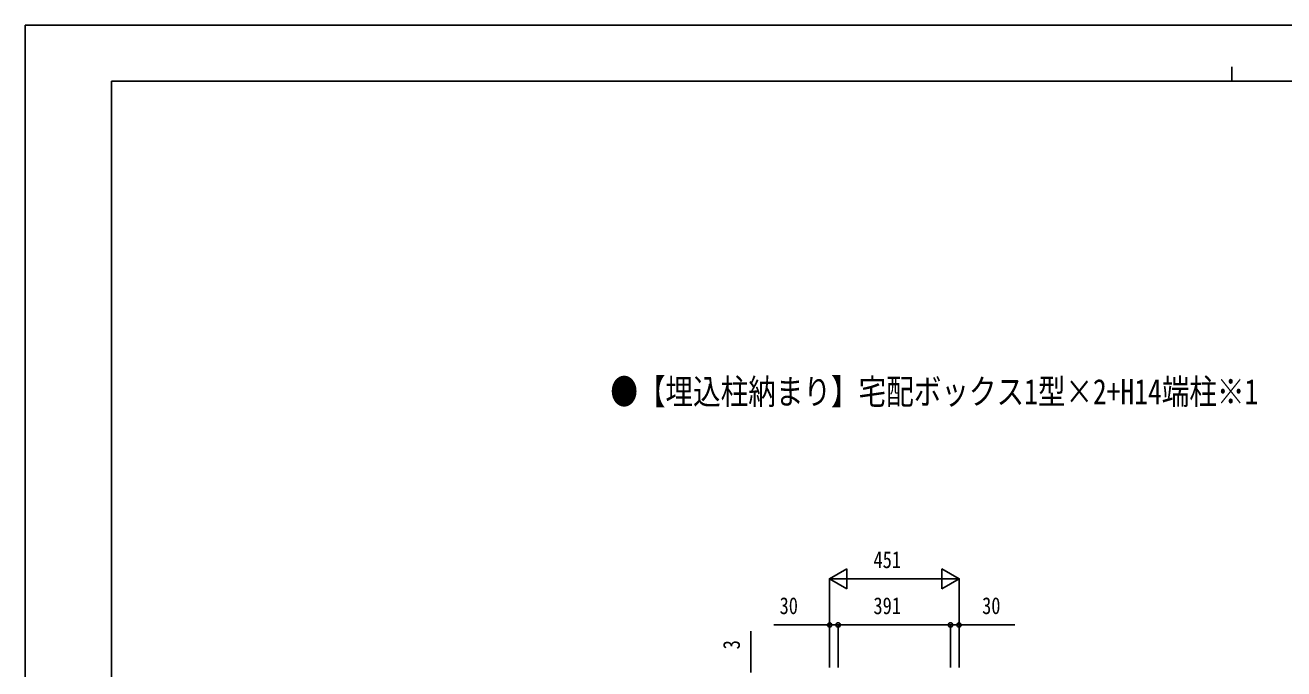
# Model space of a CAD drawing. Units: millimetres, scale not verified. Extents: x -4205 to 4205, y -2970 to 2970.
# Drawn here: x -4205 to 176, y 731 to 2970 of the extents above; entities that cross this region are included whole.
import ezdxf
from ezdxf.enums import TextEntityAlignment as Align

# ---------------------------------------------------------------- set-up
doc = ezdxf.new("R2010")
doc.units = ezdxf.units.MM
doc.header["$LTSCALE"] = 16
for name, color, linetype in [('0-1_USER1', 3, 'Continuous'), ('0-5_YKK_D', 6, 'Continuous'), ('0-6_YKK_ZWAK', 7, 'Continuous')]:
    doc.layers.add(name, color=color, linetype=linetype)
doc.styles.add('ＭＳ ゴシック', font='')
doc.styles.get('ＭＳ ゴシック').set_extended_font_data('MS Gothic')

msp = doc.modelspace()

# ---------------------------------------------------------------- linework, layer by layer
at = {"layer": '0-5_YKK_D'}
for p, q in [((-1405.48, 1044), (-1344.86, 1079)), ((-1344.86, 1009), (-1344.86, 1079)), ((-954.48, 1044), (-1015.1, 1079)), ((-1015.1, 1079), (-1015.1, 1009)), ((-1405.48, 736), (-1405.48, 1045)), ((-1405.48, 1044), (-1344.86, 1009)), ((-1405.48, 1044), (-1284.24, 1044)), ((-1335.48, 1044), (-1024.48, 1044)), ((-954.48, 1044), (-1075.72, 1044)), ((-954.48, 1044), (-1015.1, 1009)), ((-954.48, 736), (-954.48, 1045)), ((-1405.48, 884), (-1599.35, 884)), ((-1405.48, 736), (-1405.48, 885)), ((-1375.48, 884), (-1405.48, 884)), ((-1375.49, 736), (-1375.6, 884.7)), ((-1375.6, 883.7), (-984.6, 883.99)), ((-1375.48, 736), (-1375.48, 885)), ((-1375.48, 884), (-1345.48, 884)), ((-984.48, 884), (-1014.48, 884)), ((-984.49, 736), (-984.6, 884.99)), ((-984.48, 736), (-984.48, 885)), ((-984.48, 884), (-954.48, 884)), ((-954.48, 736), (-954.48, 885)), ((-954.48, 884), (-760.61, 884)), ((-1679.98, 719), (-1679.98, 861.67))]:
    msp.add_line(p, q, dxfattribs=at)
for centre in [(-1405.48, 884), (-1375.6, 883.7), (-1375.48, 884), (-984.6, 883.99), (-984.48, 884), (-954.48, 884)]:
    msp.add_circle(centre, 7.5, dxfattribs=at)
at = {"layer": '0-6_YKK_ZWAK'}
for p, q in [((-4.98, 2825), (-4.98, 2775)), ((3895.02, 2775), (-3904.98, 2775)), ((-3904.98, -2525), (-3904.98, 2775))]:
    msp.add_line(p, q, dxfattribs=at)
msp.add_lwpolyline([(-4205, -2970), (4205, -2970), (4205, 2970), (-4205, 2970)], close=True, dxfattribs=at)

# ---------------------------------------------------------------- texts
at = {"layer": '0-1_USER1', "style": 'ＭＳ ゴシック', "width": 0.8}
msp.add_text('●【埋込柱納まり】宅配ボックス1型×2+H14端柱※1', height=87.98, dxfattribs=at).set_placement((-2168.4, 1625), align=Align.BOTTOM_LEFT)
at = {"layer": '0-5_YKK_D', "style": 'ＭＳ ゴシック', "width": 0.8}
for s, p in [('451', (-1252.51, 1064)), ('30', (-1579.35, 904)), ('30', (-874.48, 904))]:
    msp.add_text(s, height=58.65, dxfattribs=at).set_placement(p, align=Align.BOTTOM_LEFT)
for s, rotation, p in [('391', 0.042, (-1252.65, 903.79)), ('3', 90, (-1699.98, 799))]:
    msp.add_text(s, height=58.65, rotation=rotation, dxfattribs=at).set_placement(p, align=Align.BOTTOM_LEFT)

doc.saveas('drawing.dxf')
